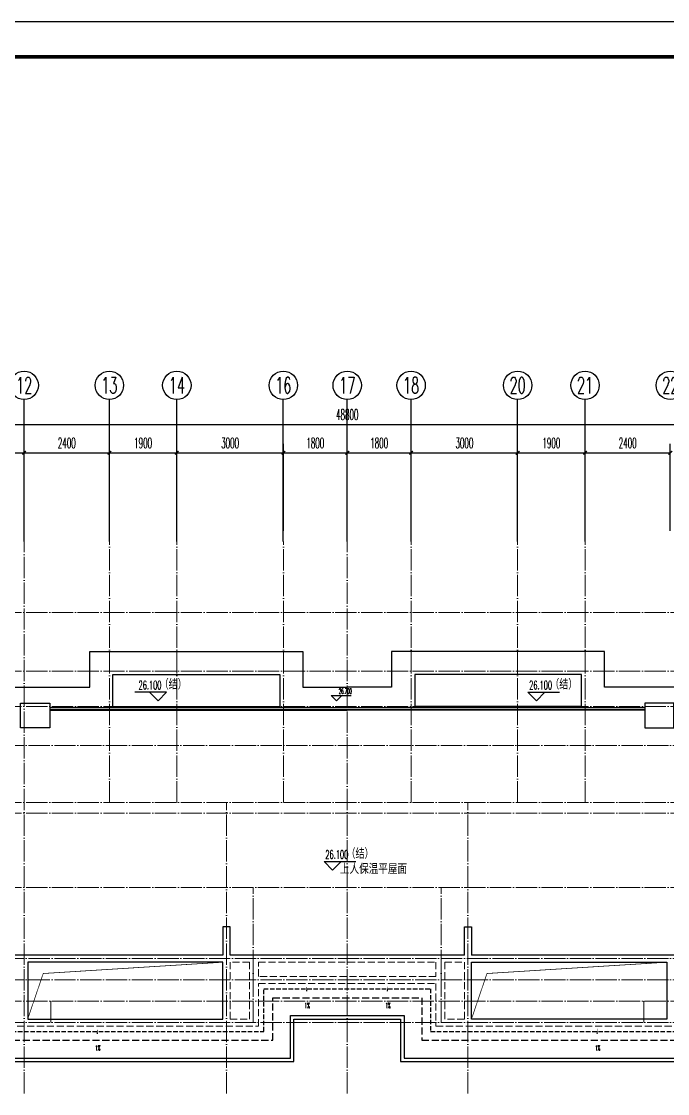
# Model space of a CAD drawing. Extents: x 27938 to 1042331, y -235042 to 1535213.
# Drawn here: x 697640 to 715840, y 208407 to 238607 of the extents above; entities that cross this region are included whole.
import ezdxf
from ezdxf.enums import TextEntityAlignment as Align

# ---------------------------------------------------------------- set-up
doc = ezdxf.new("R2010")
doc.units = 0
doc.header["$LTSCALE"] = 1000
doc.header["$MEASUREMENT"] = 0
for name, pattern in [('#P_--_20B1_001_t3$0$DASH', [0.35, 0.25, -0.1]), ('__DASH', [0.35, 0.25, -0.1]), ('DASH', [0.35, 0.25, -0.1]), ('DOTE', [2.42, 2, -0.2, 0.02, -0.2])]:
    doc.linetypes.add(name, pattern=pattern)
for name, color, linetype in [('AXIS', 3, 'Continuous'), ('AXIS_TEXT', 4, 'Continuous'), ('DIM_ELEV', 3, 'Continuous'), ('PUB_TEXT', 4, 'Continuous'), ('ROOF', 183, 'Continuous'), ('图框', 140, 'Continuous'), ('看线', 251, 'Continuous')]:
    doc.layers.add(name, color=color, linetype=linetype)
for name, color, linetype, lineweight in [('DOTE', 19, 'DOTE', 9), ('平面-排水沟', 86, 'Continuous', 15), ('平面-栏杆', 135, 'Continuous', 15), ('平面-看线', 45, 'Continuous', 15)]:
    doc.layers.add(name, color=color, linetype=linetype, lineweight=lineweight)
doc.layers.add('yichutu', color=7, linetype='Continuous', true_color=0xffffff, plot=False)
doc.styles.add('_TCH_AXIS', font='COMPLEX', dxfattribs={"bigfont": 'GBCBIG'})
doc.styles.add('_TCH_DIM', font='SIMPLEX.shx', dxfattribs={"width": 0.6, "oblique": 10, "bigfont": 'hztxt.shx'})
doc.styles.add('_TCH_DIM_T3', font='SIMPLEX.shx', dxfattribs={"width": 0.494118, "bigfont": 'GBCBIG.shx'})
doc.styles.add('COMPLEX', font='COMPLEX')
doc.styles.get("Standard").update_dxf_attribs({"font": 'gbenor.shx', "bigfont": 'gbcbig.shx'})
doc.dimstyles.new('_TCH_ARCH&&100', dxfattribs={"dimtxt": 297.5, "dimasz": 100, "dimexe": 250, "dimexo": 300, "dimgap": 126.25, "dimtad": 1, "dimdec": 0, "dimzin": 0, "dimdsep": 46, "dimtxsty": '_TCH_DIM_T3', "dimblk": 'ARCHTICK', "dimcen": 0.09, "dimclrt": 4, "dimazin": 2, "dimtfac": 1, "dimtdec": 0, "dimtix": 1, "dimtmove": 2, "dimatfit": 3, "dimfxl": 1, "dimtolj": 1, "dimtzin": 0, "dimarcsym": 0})

# ---------------------------------------------------------------- blocks, each defined once
blk = doc.blocks.new('TK')
at = {"layer": '图框'}
blk.add_lwpolyline([(465375, 548714), (549475, 548714), (549475, 489314), (465375, 489314)], close=True, dxfattribs=at)
blk.add_lwpolyline([(465375, 548714), (549475, 548714), (549475, 489314), (465375, 489314)], close=True, dxfattribs=at)
at = {"layer": '图框', "const_width": 100}
blk.add_lwpolyline([(548475, 490314), (548475, 547714), (467875, 547714), (467875, 490314)], close=True, dxfattribs=at)
blk = doc.blocks.new('GFDGDGRDGRDG')
at = {"layer": 'DOTE', "linetype": 'DOTE', "ltscale": 0.3}
for p, q in [((590894, 360558), (590894, 376108)), ((593294, 368758), (593294, 376108)), ((595194, 368758), (595194, 376108)), ((598194, 368758), (598194, 376108)), ((599994, 360558), (599994, 376108)), ((601794, 368758), (601794, 376108)), ((604794, 368758), (604794, 376108)), ((606694, 368758), (606694, 376108)), ((626394, 374108), (573594, 374108)), ((626394, 372458), (573594, 372458)), ((626394, 371458), (573594, 371458)), ((573594, 370358), (626394, 370358)), ((626394, 368758), (573594, 368758)), ((596594, 360558), (596594, 368758)), ((603394, 360558), (603394, 368758)), ((626394, 368458), (573594, 368458)), ((626394, 366358), (573594, 366358)), ((573594, 364358), (626394, 364358)), ((597344, 363758), (597344, 364358)), ((602644, 363758), (602644, 364358)), ((573594, 363758), (626394, 363758)), ((626394, 363158), (573594, 363158)), ((591644, 362558), (591644, 363158)), ((608344, 362558), (608344, 363158)), ((573594, 362558), (626394, 362558))]:
    blk.add_line(p, q, dxfattribs=at)
blk = doc.blocks.new('yct-841-594-84100-59399.9999999999-100-1000.0')
at = {"layer": 'yichutu', "color": 7, "true_color": 0xffffff}
blk.add_lwpolyline([(0, 0), (0, 59400), (84100, 59400), (84100, 0)], close=True, dxfattribs=at)
blk = doc.blocks.new('_ArchTick')
at = {"color": 0, "linetype": 'ByBlock', "const_width": 0.4}
blk.add_lwpolyline([(-0.5, -0.5), (0.5, 0.5)], dxfattribs=at)
blk = doc.blocks.new('*D534')
at = {"layer": 'AXIS', "color": 0, "lineweight": -2}
for p, q in [((713517, 224257), (713517, 226707)), ((715917, 224257), (715917, 226707)), ((713517, 226457), (715917, 226457))]:
    blk.add_line(p, q, dxfattribs=at)
at = {"layer": 'Defpoints', "color": 0}
for p in [(715917, 226457), (713517, 223957), (715917, 223957)]:
    blk.add_point(p, dxfattribs=at)
at = {"layer": 'AXIS', "color": 0, "lineweight": -2, "xscale": 100, "yscale": 100, "zscale": 100, "rotation": 180}
blk.add_blockref('_ArchTick', (713517, 226457), dxfattribs=at)
at = {"layer": 'AXIS', "color": 0, "lineweight": -2, "xscale": 100, "yscale": 100, "zscale": 100}
blk.add_blockref('_ArchTick', (715917, 226457), dxfattribs=at)
at = {"layer": 'AXIS', "color": 4, "insert": (714717, 226732), "char_height": 297.5, "attachment_point": 5, "style": '_TCH_DIM_T3'}
blk.add_mtext('\\A1;2400', dxfattribs=at)
blk = doc.blocks.new('*D535')
at = {"layer": 'AXIS', "color": 0, "lineweight": -2}
for p, q in [((711617, 224257), (711617, 226707)), ((713517, 224257), (713517, 226707)), ((711617, 226457), (713517, 226457))]:
    blk.add_line(p, q, dxfattribs=at)
at = {"layer": 'Defpoints', "color": 0}
for p in [(713517, 226457), (711617, 223957), (713517, 223957)]:
    blk.add_point(p, dxfattribs=at)
at = {"layer": 'AXIS', "color": 0, "lineweight": -2, "xscale": 100, "yscale": 100, "zscale": 100, "rotation": 180}
blk.add_blockref('_ArchTick', (711617, 226457), dxfattribs=at)
at = {"layer": 'AXIS', "color": 0, "lineweight": -2, "xscale": 100, "yscale": 100, "zscale": 100}
blk.add_blockref('_ArchTick', (713517, 226457), dxfattribs=at)
at = {"layer": 'AXIS', "color": 4, "insert": (712567, 226732), "char_height": 297.5, "attachment_point": 5, "style": '_TCH_DIM_T3'}
blk.add_mtext('\\A1;1900', dxfattribs=at)
blk = doc.blocks.new('*D536')
at = {"layer": 'AXIS', "color": 0, "lineweight": -2}
for p, q in [((708617, 224257), (708617, 226707)), ((711617, 224257), (711617, 226707)), ((708617, 226457), (711617, 226457))]:
    blk.add_line(p, q, dxfattribs=at)
at = {"layer": 'Defpoints', "color": 0}
for p in [(711617, 226457), (708617, 223957), (711617, 223957)]:
    blk.add_point(p, dxfattribs=at)
at = {"layer": 'AXIS', "color": 0, "lineweight": -2, "xscale": 100, "yscale": 100, "zscale": 100, "rotation": 180}
blk.add_blockref('_ArchTick', (708617, 226457), dxfattribs=at)
at = {"layer": 'AXIS', "color": 0, "lineweight": -2, "xscale": 100, "yscale": 100, "zscale": 100}
blk.add_blockref('_ArchTick', (711617, 226457), dxfattribs=at)
at = {"layer": 'AXIS', "color": 4, "insert": (710117, 226732), "char_height": 297.5, "attachment_point": 5, "style": '_TCH_DIM_T3'}
blk.add_mtext('\\A1;3000', dxfattribs=at)
blk = doc.blocks.new('*D537')
at = {"layer": 'AXIS', "color": 0, "lineweight": -2}
for p, q in [((706817, 224257), (706817, 226707)), ((708617, 224257), (708617, 226707)), ((706817, 226457), (708617, 226457))]:
    blk.add_line(p, q, dxfattribs=at)
at = {"layer": 'Defpoints', "color": 0}
for p in [(708617, 226457), (706817, 223957), (708617, 223957)]:
    blk.add_point(p, dxfattribs=at)
at = {"layer": 'AXIS', "color": 0, "lineweight": -2, "xscale": 100, "yscale": 100, "zscale": 100, "rotation": 180}
blk.add_blockref('_ArchTick', (706817, 226457), dxfattribs=at)
at = {"layer": 'AXIS', "color": 0, "lineweight": -2, "xscale": 100, "yscale": 100, "zscale": 100}
blk.add_blockref('_ArchTick', (708617, 226457), dxfattribs=at)
at = {"layer": 'AXIS', "color": 4, "insert": (707717, 226732), "char_height": 297.5, "attachment_point": 5, "style": '_TCH_DIM_T3'}
blk.add_mtext('\\A1;1800', dxfattribs=at)
blk = doc.blocks.new('*D576')
at = {"layer": 'AXIS', "color": 0, "lineweight": -2}
for p, q in [((696017, 224257), (696017, 226707)), ((697717, 224257), (697717, 226707)), ((696017, 226457), (697717, 226457))]:
    blk.add_line(p, q, dxfattribs=at)
at = {"layer": 'Defpoints', "color": 0}
for p in [(697717, 226457), (696017, 223957), (697717, 223957)]:
    blk.add_point(p, dxfattribs=at)
at = {"layer": 'AXIS', "color": 0, "lineweight": -2, "xscale": 100, "yscale": 100, "zscale": 100, "rotation": 180}
blk.add_blockref('_ArchTick', (696017, 226457), dxfattribs=at)
at = {"layer": 'AXIS', "color": 0, "lineweight": -2, "xscale": 100, "yscale": 100, "zscale": 100}
blk.add_blockref('_ArchTick', (697717, 226457), dxfattribs=at)
at = {"layer": 'AXIS', "color": 4, "insert": (696867, 226732), "char_height": 297.5, "attachment_point": 5, "style": '_TCH_DIM_T3'}
blk.add_mtext('\\A1;1700', dxfattribs=at)
blk = doc.blocks.new('*D577')
at = {"layer": 'AXIS', "color": 0, "lineweight": -2}
for p, q in [((697717, 224257), (697717, 226707)), ((700117, 224257), (700117, 226707)), ((697717, 226457), (700117, 226457))]:
    blk.add_line(p, q, dxfattribs=at)
at = {"layer": 'Defpoints', "color": 0}
for p in [(700117, 226457), (697717, 223957), (700117, 223957)]:
    blk.add_point(p, dxfattribs=at)
at = {"layer": 'AXIS', "color": 0, "lineweight": -2, "xscale": 100, "yscale": 100, "zscale": 100, "rotation": 180}
blk.add_blockref('_ArchTick', (697717, 226457), dxfattribs=at)
at = {"layer": 'AXIS', "color": 0, "lineweight": -2, "xscale": 100, "yscale": 100, "zscale": 100}
blk.add_blockref('_ArchTick', (700117, 226457), dxfattribs=at)
at = {"layer": 'AXIS', "color": 4, "insert": (698917, 226732), "char_height": 297.5, "attachment_point": 5, "style": '_TCH_DIM_T3'}
blk.add_mtext('\\A1;2400', dxfattribs=at)
blk = doc.blocks.new('*D578')
at = {"layer": 'AXIS', "color": 0, "lineweight": -2}
for p, q in [((700117, 224257), (700117, 226707)), ((702017, 224257), (702017, 226707)), ((700117, 226457), (702017, 226457))]:
    blk.add_line(p, q, dxfattribs=at)
at = {"layer": 'Defpoints', "color": 0}
for p in [(702017, 226457), (700117, 223957), (702017, 223957)]:
    blk.add_point(p, dxfattribs=at)
at = {"layer": 'AXIS', "color": 0, "lineweight": -2, "xscale": 100, "yscale": 100, "zscale": 100, "rotation": 180}
blk.add_blockref('_ArchTick', (700117, 226457), dxfattribs=at)
at = {"layer": 'AXIS', "color": 0, "lineweight": -2, "xscale": 100, "yscale": 100, "zscale": 100}
blk.add_blockref('_ArchTick', (702017, 226457), dxfattribs=at)
at = {"layer": 'AXIS', "color": 4, "insert": (701067, 226732), "char_height": 297.5, "attachment_point": 5, "style": '_TCH_DIM_T3'}
blk.add_mtext('\\A1;1900', dxfattribs=at)
blk = doc.blocks.new('*D579')
at = {"layer": 'AXIS', "color": 0, "lineweight": -2}
for p, q in [((702017, 224257), (702017, 226707)), ((705017, 224257), (705017, 226707)), ((702017, 226457), (705017, 226457))]:
    blk.add_line(p, q, dxfattribs=at)
at = {"layer": 'Defpoints', "color": 0}
for p in [(705017, 226457), (702017, 223957), (705017, 223957)]:
    blk.add_point(p, dxfattribs=at)
at = {"layer": 'AXIS', "color": 0, "lineweight": -2, "xscale": 100, "yscale": 100, "zscale": 100, "rotation": 180}
blk.add_blockref('_ArchTick', (702017, 226457), dxfattribs=at)
at = {"layer": 'AXIS', "color": 0, "lineweight": -2, "xscale": 100, "yscale": 100, "zscale": 100}
blk.add_blockref('_ArchTick', (705017, 226457), dxfattribs=at)
at = {"layer": 'AXIS', "color": 4, "insert": (703517, 226732), "char_height": 297.5, "attachment_point": 5, "style": '_TCH_DIM_T3'}
blk.add_mtext('\\A1;3000', dxfattribs=at)
blk = doc.blocks.new('*D580')
at = {"layer": 'AXIS', "color": 0, "lineweight": -2}
for p, q in [((705017, 224257), (705017, 226707)), ((706817, 224257), (706817, 226707)), ((705017, 226457), (706817, 226457))]:
    blk.add_line(p, q, dxfattribs=at)
at = {"layer": 'Defpoints', "color": 0}
for p in [(706817, 226457), (705017, 223957), (706817, 223957)]:
    blk.add_point(p, dxfattribs=at)
at = {"layer": 'AXIS', "color": 0, "lineweight": -2, "xscale": 100, "yscale": 100, "zscale": 100, "rotation": 180}
blk.add_blockref('_ArchTick', (705017, 226457), dxfattribs=at)
at = {"layer": 'AXIS', "color": 0, "lineweight": -2, "xscale": 100, "yscale": 100, "zscale": 100}
blk.add_blockref('_ArchTick', (706817, 226457), dxfattribs=at)
at = {"layer": 'AXIS', "color": 4, "insert": (705917, 226732), "char_height": 297.5, "attachment_point": 5, "style": '_TCH_DIM_T3'}
blk.add_mtext('\\A1;1800', dxfattribs=at)
blk = doc.blocks.new('*D581')
at = {"layer": 'AXIS', "color": 0, "lineweight": -2}
for p, q in [((682417, 224257), (682417, 227507)), ((731217, 224257), (731217, 227507)), ((682417, 227257), (731217, 227257))]:
    blk.add_line(p, q, dxfattribs=at)
at = {"layer": 'Defpoints', "color": 0}
for p in [(731217, 227257), (682417, 223957), (731217, 223957)]:
    blk.add_point(p, dxfattribs=at)
at = {"layer": 'AXIS', "color": 0, "lineweight": -2, "xscale": 100, "yscale": 100, "zscale": 100, "rotation": 180}
blk.add_blockref('_ArchTick', (682417, 227257), dxfattribs=at)
at = {"layer": 'AXIS', "color": 0, "lineweight": -2, "xscale": 100, "yscale": 100, "zscale": 100}
blk.add_blockref('_ArchTick', (731217, 227257), dxfattribs=at)
at = {"layer": 'AXIS', "color": 4, "insert": (706817, 227532), "char_height": 297.5, "attachment_point": 5, "style": '_TCH_DIM_T3'}
blk.add_mtext('\\A1;48800', dxfattribs=at)
blk = doc.blocks.new('_AXISO')
blk.add_circle((0, 0), 0.5)
at = {"layer": 'AXIS_TEXT', "style": 'COMPLEX', "width": 1.041667}
blk.add_attdef('A', text='', height=0.56, dxfattribs=at).set_placement((-0.25, -0.28), (0.25, -0.28), align=Align.FIT)

msp = doc.modelspace()

# ---------------------------------------------------------------- linework, layer by layer
at = {"color": 8, "const_width": 20}
for points in [[(697816.1, 210507), (698253, 211788.5), (703316.6, 212107)], [(710316.6, 210507), (710753.5, 211788.5), (715817.1, 212107)]]:
    msp.add_lwpolyline(points, dxfattribs=at)
at = {"layer": 'AXIS'}
for p, q in [((697716.6, 223957), (697716.6, 227957)), ((700116.6, 223957), (700116.6, 227957)), ((702016.6, 223957), (702016.6, 227957)), ((705016.6, 223957), (705016.6, 227957)), ((706816.6, 223957), (706816.6, 227957)), ((708616.6, 223957), (708616.6, 227957)), ((711616.6, 223957), (711616.6, 227957)), ((713516.6, 223957), (713516.6, 227957))]:
    msp.add_line(p, q, dxfattribs=at)
at = {"layer": 'DIM_ELEV', "color": 8}
for p, q in [((701728.9, 219712.1), (700836.7, 219712.1)), ((701488.9, 219472.1), (701248.9, 219712.1)), ((701488.9, 219472.1), (701728.9, 219712.1)), ((706518.1, 219466.1), (706368.1, 219616.1)), ((706368.1, 219616.1), (706925.7, 219616.1)), ((706518.1, 219466.1), (706668.1, 219616.1)), ((712144.2, 219472.1), (711904.2, 219712.1)), ((711904.2, 219712.1), (712796.5, 219712.1)), ((712144.2, 219472.1), (712384.2, 219712.1)), ((706404.3, 214702), (706164.3, 214942)), ((706164.3, 214942), (707056.5, 214942)), ((706404.3, 214702), (706644.3, 214942))]:
    msp.add_line(p, q, dxfattribs=at)
at = {"layer": 'DOTE', "color": 8, "linetype": 'DOTE', "ltscale": 0.3}
for p, q in [((704166.6, 210407), (704166.6, 214207)), ((709466.6, 210407), (709466.6, 214207))]:
    msp.add_line(p, q, dxfattribs=at)
at = {"layer": 'ROOF', "color": 8, "ltscale": 0.8}
for p, q in [((700216.6, 219307), (704916.6, 219307)), ((713416.6, 219307), (708716.6, 219307)), ((700216.6, 219207), (704916.6, 219207)), ((713416.6, 219207), (708716.6, 219207))]:
    msp.add_line(p, q, dxfattribs=at)
for points in [[(696116.6, 219857), (699566.6, 219857), (699566.6, 220857), (705566.6, 220857), (705566.6, 219857), (706816.6, 219857)], [(717516.6, 219857), (714066.6, 219857), (714066.6, 220857), (708066.6, 220857), (708066.6, 219857), (706816.6, 219857)], [(700216.6, 219307), (700216.6, 220207), (704916.6, 220207), (704916.6, 219307)], [(713416.6, 219307), (713416.6, 220207), (708716.6, 220207), (708716.6, 219307)], [(698436.6, 219207), (700216.6, 219207)], [(704916.6, 219207), (706816.6, 219207)], [(708716.6, 219207), (706816.6, 219207)], [(715196.6, 219207), (713416.6, 219207)], [(683916.6, 213107), (683916.6, 209307), (705316.6, 209307.1), (705316.6, 210507), (708316.6, 210507), (708316.6, 209307), (729716.6, 209307), (729716.6, 213107)], [(703316.6, 212307), (685916.6, 212307), (685916.6, 213107), (683916.6, 213107)], [(684016.6, 213107), (684016.6, 209407), (705216.6, 209407.1), (705216.6, 210607), (708416.6, 210607), (708416.6, 209407), (729616.6, 209407), (729616.6, 213107)], [(703516.6, 212307), (703516.6, 213107), (703316.6, 213107), (703316.6, 212307)], [(710116.6, 212307), (710116.6, 213107), (710316.6, 213107), (710316.6, 212307)], [(729716.6, 213107), (727716.6, 213107), (727716.6, 212307), (710316.6, 212307)], [(710116.6, 212307), (703516.6, 212307)]]:
    msp.add_lwpolyline(points, dxfattribs=at)
for points in [[(697616.6, 219407), (698436.6, 219407), (698436.6, 218707), (697616.6, 218707)], [(716016.6, 219407), (715196.6, 219407), (715196.6, 218707), (716016.6, 218707)], [(703316.6, 212107), (697816.1, 212107), (697816.1, 210507), (703316.6, 210507)], [(710316.6, 212107), (715817.1, 212107), (715817.1, 210507), (710316.6, 210507)]]:
    msp.add_lwpolyline(points, close=True, dxfattribs=at)
at = {"layer": 'ROOF', "color": 8, "linetype": '__DASH', "ltscale": 0.8}
msp.add_lwpolyline([(684516.6, 213107), (684516.6, 209907), (704716.6, 209907.1), (704716.6, 211107), (708916.6, 211107), (708916.6, 209907), (729116.6, 209907), (729116.6, 213107)], dxfattribs=at)
at = {"layer": '平面-排水沟', "color": 8}
for points in [[(705674.5, 211029.2, 0, 0, 0), (705674.5, 211437, 0, 40, 0), (705674.5, 211287, 0, 0, 0)], [(707948.7, 211029.2, 0, 0, 0), (707948.7, 211437, 0, 40, 0), (707948.7, 211287, 0, 0, 0)], [(699776.2, 209829.2, 0, 0, 0), (699776.2, 210237, 0, 40, 0), (699776.2, 210087, 0, 0, 0)], [(713857, 209829.2, 0, 0, 0), (713857, 210237, 0, 40, 0), (713857, 210087, 0, 0, 0)]]:
    msp.add_lwpolyline(points, format="xyseb", dxfattribs=at)
at = {"layer": '平面-栏杆', "color": 8}
for points in [[(698436.6, 219277), (706816.6, 219277)], [(715196.6, 219277), (706816.6, 219277)], [(698436.6, 219237), (706816.6, 219237)], [(715196.6, 219237), (706816.6, 219237)]]:
    msp.add_lwpolyline(points, dxfattribs=at)
at = {"layer": '平面-看线', "color": 8, "linetype": 'DASH', "ltscale": 0.8}
msp.add_lwpolyline([(684916.6, 213107), (684916.6, 210307), (704316.6, 210307.1), (704316.6, 211507), (709316.6, 211507), (709316.6, 210307), (728716.6, 210307), (728716.6, 213107)], dxfattribs=at)
for points in [[(704066.6, 212107), (703516.6, 212107), (703516.6, 210507), (704066.6, 210507)], [(704316.6, 212107), (709316.6, 212107), (709316.6, 211707), (704316.6, 211707)], [(709566.6, 212107), (710116.6, 212107), (710116.6, 210507), (709566.6, 210507)]]:
    msp.add_lwpolyline(points, close=True, dxfattribs=at)
at = {"layer": '看线', "color": 8, "linetype": '#P_--_20B1_001_t3$0$DASH', "ltscale": 0.5}
msp.add_lwpolyline([(684766.6, 213107), (684766.6, 210157), (704466.6, 210157.1), (704466.6, 211357), (709166.6, 211357), (709166.6, 210157), (728866.6, 210157), (728866.6, 213107)], dxfattribs=at)

# ---------------------------------------------------------------- block references
msp.add_blockref('TK', (202139.1, -310106.9))
at = {"layer": 'AXIS'}
ref = msp.add_blockref('_AXISO', (697716.6, 228357), dxfattribs=dict(at, xscale=800, yscale=800, zscale=800))
ref.add_attrib('A', '12', dxfattribs={"layer": 'AXIS_TEXT', "height": 452.55, "style": '_TCH_AXIS', "width": 0.724138}).set_placement((697490.3, 228130.7), (697942.9, 228130.7), align=Align.FIT)
ref = msp.add_blockref('_AXISO', (700116.6, 228357), dxfattribs=dict(at, xscale=800, yscale=800, zscale=800))
ref.add_attrib('A', '13', dxfattribs={"layer": 'AXIS_TEXT', "height": 452.55, "style": '_TCH_AXIS', "width": 0.724138}).set_placement((699890.3, 228130.7), (700342.9, 228130.7), align=Align.FIT)
ref = msp.add_blockref('_AXISO', (702016.6, 228357), dxfattribs=dict(at, xscale=800, yscale=800, zscale=800))
ref.add_attrib('A', '14', dxfattribs={"layer": 'AXIS_TEXT', "height": 452.55, "style": '_TCH_AXIS', "width": 0.677419}).set_placement((701790.3, 228130.7), (702242.9, 228130.7), align=Align.FIT)
ref = msp.add_blockref('_AXISO', (705016.6, 228357), dxfattribs=dict(at, xscale=800, yscale=800, zscale=800))
ref.add_attrib('A', '16', dxfattribs={"layer": 'AXIS_TEXT', "height": 452.55, "style": '_TCH_AXIS', "width": 0.724138}).set_placement((704790.3, 228130.7), (705242.9, 228130.7), align=Align.FIT)
ref = msp.add_blockref('_AXISO', (706816.6, 228357), dxfattribs=dict(at, xscale=800, yscale=800, zscale=800))
ref.add_attrib('A', '17', dxfattribs={"layer": 'AXIS_TEXT', "height": 452.55, "style": '_TCH_AXIS', "width": 0.724138}).set_placement((706590.3, 228130.7), (707042.9, 228130.7), align=Align.FIT)
ref = msp.add_blockref('_AXISO', (708616.6, 228357), dxfattribs=dict(at, xscale=800, yscale=800, zscale=800))
ref.add_attrib('A', '18', dxfattribs={"layer": 'AXIS_TEXT', "height": 452.55, "style": '_TCH_AXIS', "width": 0.724138}).set_placement((708390.3, 228130.7), (708842.9, 228130.7), align=Align.FIT)
ref = msp.add_blockref('_AXISO', (711616.6, 228357), dxfattribs=dict(at, xscale=800, yscale=800, zscale=800))
ref.add_attrib('A', '20', dxfattribs={"layer": 'AXIS_TEXT', "height": 452.55, "style": '_TCH_AXIS', "width": 0.617647}).set_placement((711390.3, 228130.7), (711842.9, 228130.7), align=Align.FIT)
ref = msp.add_blockref('_AXISO', (713516.6, 228357), dxfattribs=dict(at, xscale=800, yscale=800, zscale=800))
ref.add_attrib('A', '21', dxfattribs={"layer": 'AXIS_TEXT', "height": 452.55, "style": '_TCH_AXIS', "width": 0.724138}).set_placement((713290.3, 228130.7), (713742.9, 228130.7), align=Align.FIT)
ref = msp.add_blockref('_AXISO', (715916.6, 228357), dxfattribs=dict(at, xscale=800, yscale=800, zscale=800))
ref.add_attrib('A', '22', dxfattribs={"layer": 'AXIS_TEXT', "height": 452.55, "style": '_TCH_AXIS', "width": 0.617647}).set_placement((715690.3, 228130.7), (716142.9, 228130.7), align=Align.FIT)
at = {"layer": 'ROOF', "color": 8, "ltscale": 0.8}
msp.add_blockref('GFDGDGRDGRDG', (106822.9, -152151.3), dxfattribs=at)
at = {"layer": 'yichutu'}
msp.add_blockref('yct-841-594-84100-59399.9999999999-100-1000.0', (667514.1, 179206.8), dxfattribs=at)

# ---------------------------------------------------------------- texts
at = {"layer": 'DIM_ELEV', "color": 8, "style": '_TCH_DIM'}
for s, height, width, p in [('26.100', 238, 0.494118, (700937.5, 219792.2)), ('（结）', 270.07, 0.7, (701531.1, 219792.2)), ('26.100', 238, 0.494118, (711940.3, 219792.2)), ('（结）', 270.07, 0.7, (712533.9, 219792.2)), ('26.700', 148.75, 0.423529, (706580.5, 219666.2)), ('（结）', 270.07, 0.7, (706793.9, 215022)), ('26.100', 238, 0.494118, (706200.3, 215022))]:
    msp.add_text(s, height=height, dxfattribs=dict(at, width=width)).set_placement(p)
at = {"layer": 'PUB_TEXT', "color": 8}
msp.add_text('上人保温平屋面', height=270.07, dxfattribs=at).set_placement((706612.2, 214592.6))
at = {"layer": '平面-排水沟', "color": 8, "style": '_TCH_DIM', "width": 0.423529}
for p in [(705617.9, 210815.3), (707892, 210815.3), (699719.5, 209615.4), (713800.4, 209615.4)]:
    msp.add_text('1%', height=148.75, dxfattribs=at).set_placement(p)

# ---------------------------------------------------------------- dimensions: what is measured, and where the dimension line sits
at = {"layer": 'AXIS'}
for p1, p2, distance, picture, middle in [((682416.6, 223957), (731216.6, 223957), 3300, '*D581', (706816.6, 227532)), ((696016.6, 223957), (697716.6, 223957), 2500, '*D576', (696866.6, 226732)), ((697716.6, 223957), (700116.6, 223957), 2500, '*D577', (698916.6, 226732)), ((700116.6, 223957), (702016.6, 223957), 2500, '*D578', (701066.6, 226732)), ((702016.6, 223957), (705016.6, 223957), 2500, '*D579', (703516.6, 226732)), ((705016.6, 223957), (706816.6, 223957), 2500, '*D580', (705916.6, 226732)), ((706816.6, 223957), (708616.6, 223957), 2500, '*D537', (707716.6, 226732)), ((708616.6, 223957), (711616.6, 223957), 2500, '*D536', (710116.6, 226732)), ((711616.6, 223957), (713516.6, 223957), 2500, '*D535', (712566.6, 226732)), ((713516.6, 223957), (715916.6, 223957), 2500, '*D534', (714716.6, 226732))]:
    dim = msp.add_aligned_dim(p1=p1, p2=p2, distance=distance, dimstyle='_TCH_ARCH&&100', dxfattribs=at)
    dim.commit()
    dim.dimension.update_dxf_attribs({"geometry": picture, "text_midpoint": middle})

doc.saveas('drawing.dxf')
